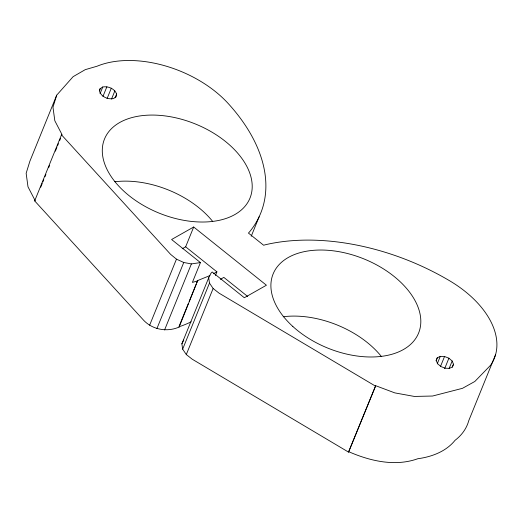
<?xml version="1.0" encoding="UTF-8"?>
<svg xmlns="http://www.w3.org/2000/svg" width="523" height="523" viewBox="0 0 523 523"><rect width="100%" height="100%" fill="white"/><g stroke="black" fill="none" stroke-linecap="round" stroke-linejoin="round"><path stroke-width="0.78" d="M100.102 88.733L99.566 91.584C101.606 96.977 107.96 99.592 113.419 98.631L116.093 96.866L116.629 94.022C114.583 88.629 108.235 86.014 102.776 86.975L100.102 88.733L99.494 90.224M197.91 280.812L192.386 282.407L200.433 262.585L171.603 239.514L193.693 227.008L266.429 285.225L244.333 297.731L212.201 272.006L210.893 273.359L208.703 277.772L181.873 343.833L182.658 349.148L186.299 354.555L192.248 359.223L348.534 452.114L375.691 385.706L394.826 392.891L414.327 396.434L432.573 396.029L462.476 388.321L474.838 381.47L490.548 365.302A92.584 56.745 22.1 0 0 449.845 280.903A185.181 113.498 22.1 0 0 265.455 244.731L263.631 245.241L248.432 233.075L249.478 231.951A185.181 113.498 22.1 0 0 228.165 103.476A92.591 56.745 22.1 0 0 97.075 66.212L85.256 69.651L73.109 76.672L56.7 95.179L52.973 107.208L54.817 120.748L62.06 134.673L61.498 134.836L34.675 200.897L143.825 320.468C152.873 329.85 167.288 332.268 179.134 327.058L197.674 280.55L209.893 275.588M437.254 357.83L436.26 360.517L437.574 363.694L440.843 366.512L445.191 368.218L449.453 368.355L452.487 366.885L453.48 364.198L452.166 361.014L448.897 358.196L444.55 356.49L440.288 356.353L437.254 357.83L436.045 360.811M56.7 95.179L29.87 161.247L26.15 173.276L27.994 186.816L35.231 200.74L34.675 200.897M40.716 187.227L42.245 183.468M42.853 181.971L43.769 179.716M44.985 176.715L45.9 174.46M48.646 167.706L49.561 165.451M55.353 151.193L56.876 147.434M57.484 145.937L58.399 143.681M59.622 140.68L60.531 138.425M100.05 93.689L102.776 86.975M102.939 96.474L106.882 86.779M107.065 98.638L111.307 88.191M111.543 99.05L114.877 90.845M115.112 97.749L116.629 94.022M149.643 325.214L176.467 259.147L170.648 254.4L61.498 134.836M182.194 248.778L185.645 246.823L193.693 227.008M156.926 328.555L183.75 262.487L191.392 263.919L200.433 262.585M164.568 329.987L191.392 263.919M179.199 326.051L188.28 303.673M189.189 301.431L196.158 284.277M196.766 282.786L197.674 280.55M182.658 349.148L209.481 283.087L208.703 277.772M215.417 275.516L216.908 271.842L185.645 246.823M186.299 354.555L213.129 288.487L209.481 283.087M251.21 236.291L259.14 216.77M348.534 452.114L375.691 385.706M437.261 363.812L440.288 356.353M440.614 366.185L444.55 356.49M444.661 368.637L448.897 358.196M449.139 368.473L452.166 361.014M452.271 367.179L453.48 364.198M495.601 354.561L468.771 420.623A92.591 56.745 22.1 0 1 455.075 440.288C446.067 451.545 431.691 456.86 417.792 458.736C395.14 466.862 370.238 461.064 348.867 451.767M181.873 343.833L183.756 340.055M220.418 279.374L223.818 277.373L247.699 296.489M213.404 273.758L216.908 271.842M176.467 259.147L183.75 262.487M375.357 386.046L219.072 293.161L213.129 288.487M179.134 327.058L178.892 326.797L181.984 325.77A185.181 113.498 22.1 0 0 191.15 321.861M115.099 181.729A78.509 48.116 22.1 0 1 212.678 221.412M283.211 316.748A78.509 48.116 22.1 0 1 381.496 356.621M114.988 181.749A78.509 48.116 22.1 0 0 244.529 206.833A78.509 48.116 22.1 0 0 172.23 117.067A78.509 48.116 22.1 0 0 114.988 181.749M292.841 326.476A78.509 48.116 22.1 0 0 418.263 333.851A78.509 48.116 22.1 0 0 326.483 250.197A78.509 48.116 22.1 0 0 292.841 326.476"/></g></svg>
